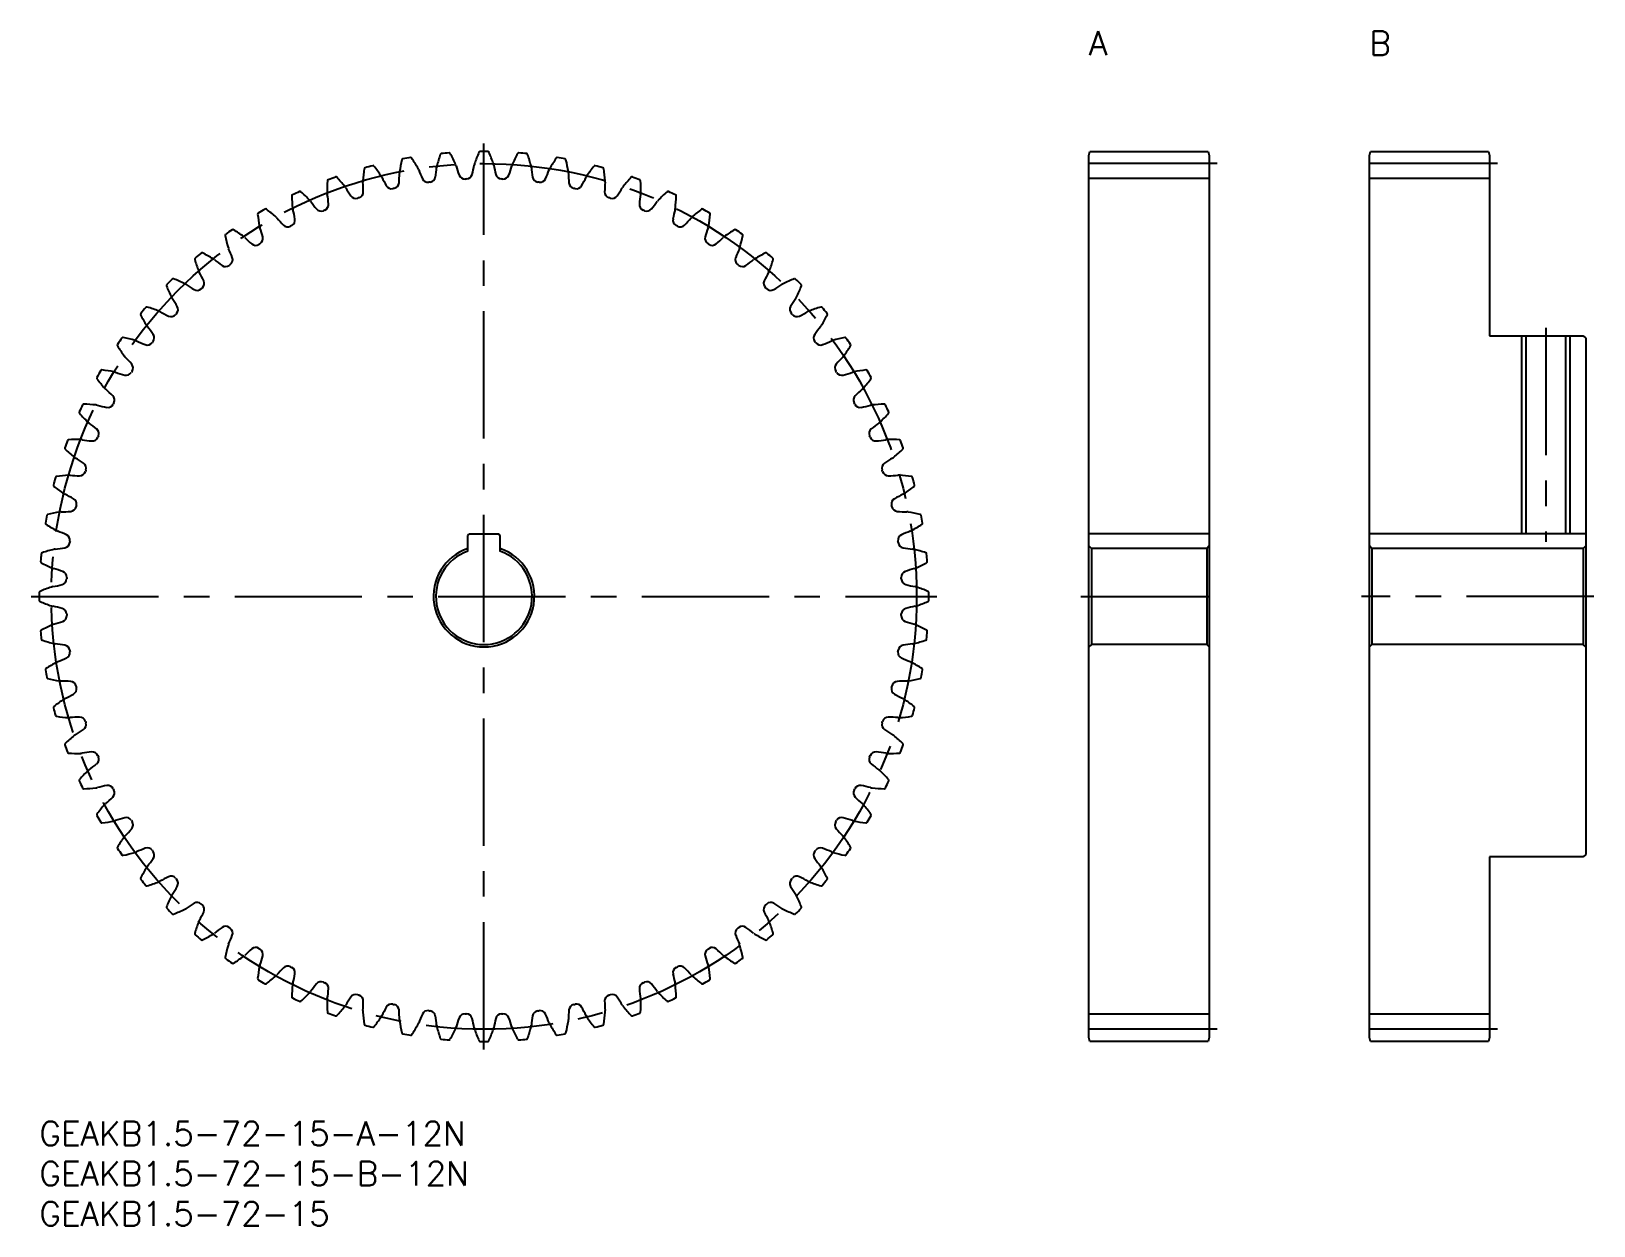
# Model space of a CAD drawing. Extents: x -1 to 194, y -13 to 136.
import ezdxf

# ---------------------------------------------------------------- set-up
doc = ezdxf.new("R2010")
doc.units = 0
doc.header["$LTSCALE"] = 0.5
doc.linetypes.add('CENTER', pattern=[50.8, 31.75, -6.35, 6.35, -6.35])
for name, color, linetype in [('MSM_CENTER', 1, 'CENTER'), ('MSM_CONTINUOUS', 7, 'CONTINUOUS'), ('MSM_NARROW', 5, 'CONTINUOUS'), ('MSM_PART_NUMBER', 7, 'CONTINUOUS')]:
    doc.layers.add(name, color=color, linetype=linetype)
doc.styles.get("Standard").update_dxf_attribs({"font": 'txt.shx', "height": 2, "bigfont": 'bigfont.shx'})

# ---------------------------------------------------------------- blocks, each defined once
blk = doc.blocks.new('*U3')
at = {"layer": 'MSM_PART_NUMBER'}
blk.add_text('GEAKB1.5-72-15-A-12N', height=3, dxfattribs=at).set_placement((0, -3))
blk = doc.blocks.new('*U4')
at = {"layer": 'MSM_PART_NUMBER'}
blk.add_text('GEAKB1.5-72-15-B-12N', height=3, dxfattribs=at).set_placement((0, -8))
blk = doc.blocks.new('*U5')
at = {"layer": 'MSM_PART_NUMBER'}
blk.add_text('GEAKB1.5-72-15', height=3, dxfattribs=at).set_placement((0, -13))
blk = doc.blocks.new('*U6')
at = {"layer": 'MSM_PART_NUMBER'}
blk.add_text('A', height=3, dxfattribs=at).set_placement((131, 133))
blk = doc.blocks.new('*U7')
at = {"layer": 'MSM_PART_NUMBER'}
blk.add_text('B', height=3, dxfattribs=at).set_placement((166, 133))

msp = doc.modelspace()

# ---------------------------------------------------------------- linework, layer by layer
at = {"layer": 'MSM_CENTER'}
for p, q in [((55.5, 9), (55.5, 122)), ((147, 119.5), (130, 119.5)), ((182, 119.5), (165, 119.5)), ((188, 99), (188, 72.3)), ((-1, 65.5), (112, 65.5)), ((130, 65.5), (147, 65.5)), ((194, 65.5), (165, 65.5)), ((147, 11.5), (130, 11.5)), ((182, 11.5), (165, 11.5))]:
    msp.add_line(p, q, dxfattribs=at)
msp.add_circle((55.5, 65.5), 54, dxfattribs=at)
at = {"layer": 'MSM_CONTINUOUS'}
for p, q in [((131, 120.5), (131.13, 121)), ((131.13, 121), (145.87, 121)), ((145.87, 121), (146, 120.5)), ((166, 120.5), (166.13, 121)), ((166.13, 121), (180.87, 121)), ((180.87, 121), (181, 120.5)), ((131, 10.5), (131, 120.5)), ((146, 120.5), (146, 10.5)), ((166, 10.5), (166, 120.5)), ((181, 120.5), (181, 98)), ((146, 117.62), (131, 117.62)), ((181, 117.62), (166, 117.62)), ((181, 98), (192.7, 98)), ((185.54, 98), (185.54, 73.3)), ((190.46, 98), (190.46, 73.3)), ((192.7, 98), (193, 97.7)), ((193, 97.7), (193, 33.3)), ((53.5, 71.16), (53.5, 73.1)), ((53.7, 73.3), (57.3, 73.3)), ((57.5, 73.1), (57.5, 71.16)), ((146, 73.3), (131, 73.3)), ((193, 73.3), (166, 73.3)), ((131.3, 71.5), (131, 71.8)), ((145.7, 71.5), (131.3, 71.5)), ((131.3, 71.5), (131.3, 59.5)), ((146, 71.8), (145.7, 71.5)), ((145.7, 71.5), (145.7, 59.5)), ((166.3, 71.5), (166, 71.8)), ((192.7, 71.5), (166.3, 71.5)), ((166.3, 71.5), (166.3, 59.5)), ((193, 71.8), (192.7, 71.5)), ((192.7, 71.5), (192.7, 59.5)), ((131.3, 59.5), (131, 59.2)), ((145.7, 59.5), (131.3, 59.5)), ((146, 59.2), (145.7, 59.5)), ((166.3, 59.5), (166, 59.2)), ((192.7, 59.5), (166.3, 59.5)), ((193, 59.2), (192.7, 59.5)), ((193, 33.3), (192.7, 33)), ((181, 33), (181, 10.5)), ((192.7, 33), (181, 33)), ((146, 13.38), (131, 13.38)), ((181, 13.38), (166, 13.38)), ((131.13, 10), (131, 10.5)), ((145.87, 10), (131.13, 10)), ((146, 10.5), (145.87, 10)), ((166.13, 10), (166, 10.5)), ((180.87, 10), (166.13, 10)), ((181, 10.5), (180.87, 10))]:
    msp.add_line(p, q, dxfattribs=at)
for centre, radius, start, end in [((71.37, 113.7), 18, 156.3987, 161.25), ((55.01, 120.85), 0.15, 90.5074, 156.3987), ((55.5, 65.5), 55.5, 89.4926, 90.5074), ((55.99, 120.85), 0.15, 23.6013, 89.4926), ((39.63, 113.7), 18, 18.75, 23.6013), ((40.7, 118.84), 0.15, 105.5074, 171.3987), ((55.5, 65.5), 55.5, 104.4926, 105.5074), ((41.65, 119.09), 0.15, 38.6013, 104.4926), ((27.7, 107.95), 18, 33.75, 38.6013), ((62.76, 115.72), 18, 166.3987, 171.25), ((45.41, 119.92), 0.15, 100.5074, 166.3987), ((55.5, 65.5), 55.5, 99.4926, 100.5074), ((46.37, 120.09), 0.15, 33.6013, 99.4926), ((31.5, 110.21), 18, 28.75, 33.6013), ((33.66, 120.51), 16, 350.2905, 354.597), ((50.83, 118.88), 1.24, 166.25, 174.597), ((67.11, 114.9), 18, 161.3987, 166.25), ((50.19, 120.59), 0.15, 95.5074, 161.3987), ((55.5, 65.5), 55.5, 94.4926, 95.5074), ((51.16, 120.68), 0.15, 28.6013, 94.4926), ((35.49, 112.13), 18, 23.75, 28.6013), ((50.83, 118.88), 1.24, 15.403, 23.75), ((67.45, 123.46), 16, 195.403, 199.7095), ((38.54, 122.2), 16, 345.2905, 349.597), ((55.5, 119.09), 1.24, 161.25, 169.597), ((55.5, 119.09), 1.24, 10.403, 18.75), ((72.46, 122.2), 16, 190.403, 194.7095), ((43.55, 123.46), 16, 340.2905, 344.597), ((60.17, 118.88), 1.24, 156.25, 164.597), ((75.51, 112.13), 18, 151.3987, 156.25), ((59.84, 120.68), 0.15, 85.5074, 151.3987), ((55.5, 65.5), 55.5, 84.4926, 85.5074), ((60.81, 120.59), 0.15, 18.6013, 84.4926), ((43.89, 114.9), 18, 13.75, 18.6013), ((60.17, 118.88), 1.24, 5.403, 13.75), ((77.34, 120.51), 16, 185.403, 189.7095), ((79.5, 110.21), 18, 146.3987, 151.25), ((64.63, 120.09), 0.15, 80.5074, 146.3987), ((55.5, 65.5), 55.5, 79.4926, 80.5074), ((65.59, 119.92), 0.15, 13.6013, 79.4926), ((48.24, 115.72), 18, 8.75, 13.6013), ((83.3, 107.95), 18, 141.3987, 146.25), ((69.35, 119.09), 0.15, 75.5074, 141.3987), ((55.5, 65.5), 55.5, 74.4926, 75.5074), ((70.3, 118.84), 0.15, 8.6011, 74.4926), ((53.92, 116.22), 18, 176.3987, 181.25), ((36.11, 117.34), 0.15, 110.5074, 176.3987), ((55.5, 65.5), 55.5, 109.4926, 110.5074), ((37.03, 117.68), 0.15, 43.6013, 109.4926), ((24.1, 105.37), 18, 38.75, 43.6013), ((58.35, 116.17), 18, 171.3987, 176.25), ((41.63, 117.26), 1.24, 176.25, 184.597), ((24.44, 115.88), 16, 0.2905, 4.597), ((41.63, 117.26), 1.24, 25.403, 33.75), ((57.21, 124.66), 16, 205.403, 209.7095), ((44.15, 117.14), 0.75, 282.3959, 355.2905), ((28.95, 118.39), 16, 355.2905, 359.597), ((46.19, 118.27), 1.24, 171.25, 179.597), ((46.19, 118.27), 1.24, 20.403, 28.75), ((62.36, 124.28), 16, 200.403, 204.7095), ((48.5, 117.91), 0.75, 204.7095, 277.6041), ((55.5, 65.5), 52.12, 97.3959, 97.6041), ((48.69, 117.94), 0.75, 277.3959, 350.2905), ((53.1, 118.32), 0.75, 199.7095, 272.6041), ((55.5, 65.5), 52.12, 92.3959, 92.6041), ((53.29, 118.33), 0.75, 272.3959, 345.2905), ((57.71, 118.33), 0.75, 194.7095, 267.6041), ((55.5, 65.5), 52.12, 87.3959, 87.6041), ((57.9, 118.32), 0.75, 267.3959, 340.2905), ((62.31, 117.94), 0.75, 189.7095, 262.6042), ((55.5, 65.5), 52.12, 82.3959, 82.6041), ((62.5, 117.91), 0.75, 262.3959, 335.2905), ((48.64, 124.28), 16, 335.2905, 339.597), ((64.81, 118.27), 1.24, 151.25, 159.597), ((64.81, 118.27), 1.24, 0.403, 8.75), ((82.05, 118.39), 16, 180.403, 184.7095), ((66.85, 117.14), 0.75, 184.7095, 257.6042), ((53.79, 124.66), 16, 330.2905, 334.597), ((69.37, 117.26), 1.24, 146.25, 154.597), ((52.65, 116.17), 18, 3.75, 8.6013), ((86.56, 115.88), 16, 175.403, 179.7095), ((69.37, 117.26), 1.24, 355.403, 3.75), ((86.9, 105.37), 18, 136.3987, 141.25), ((73.97, 117.68), 0.15, 70.5074, 136.3987), ((55.5, 65.5), 55.5, 69.4926, 70.5074), ((74.89, 117.34), 0.15, 3.6011, 69.4926), ((57.08, 116.22), 18, 358.75, 3.6013), ((31.66, 115.46), 0.15, 115.5074, 181.3987), ((49.51, 115.89), 18, 181.3987, 186.25), ((55.5, 65.5), 55.5, 114.4926, 115.5074), ((32.55, 115.87), 0.15, 48.6011, 114.4926), ((20.75, 102.48), 18, 43.75, 48.6013), ((37.17, 115.86), 1.24, 181.25, 189.597), ((20.17, 112.98), 16, 5.2905, 9.597), ((37.17, 115.86), 1.24, 30.403, 38.75), ((52.04, 124.58), 16, 210.403, 214.7095), ((39.51, 115.9), 0.75, 214.7095, 287.6041), ((55.5, 65.5), 52.12, 107.3959, 107.6041), ((39.69, 115.96), 0.75, 287.3959, 0.2905), ((43.96, 117.1), 0.75, 209.7095, 282.6041), ((55.5, 65.5), 52.12, 102.3959, 102.6041), ((55.5, 65.5), 52.12, 77.3959, 77.6041), ((67.04, 117.1), 0.75, 257.3959, 330.2905), ((71.31, 115.96), 0.75, 179.7095, 252.6042), ((55.5, 65.5), 52.12, 72.3959, 72.6041), ((71.49, 115.9), 0.75, 252.3959, 325.2905), ((58.96, 124.58), 16, 325.2905, 329.597), ((73.83, 115.86), 1.24, 141.25, 149.597), ((90.83, 112.98), 16, 170.403, 174.7095), ((73.83, 115.86), 1.24, 350.403, 358.75), ((90.25, 102.48), 18, 131.3987, 136.25), ((78.45, 115.87), 0.15, 65.5074, 131.3987), ((55.5, 65.5), 55.5, 64.4926, 65.5074), ((61.49, 115.89), 18, 353.75, 358.6013), ((79.34, 115.46), 0.15, 358.6011, 64.4926), ((27.4, 113.19), 0.15, 120.5074, 186.3987), ((45.14, 115.18), 18, 186.3987, 191.25), ((55.5, 65.5), 55.5, 119.4926, 120.5074), ((28.25, 113.68), 0.15, 53.6013, 119.4926), ((17.66, 99.31), 18, 48.75, 53.6013), ((32.85, 114.07), 1.24, 186.25, 194.597), ((16.17, 109.72), 16, 10.2905, 14.597), ((32.85, 114.07), 1.24, 35.403, 43.75), ((46.91, 124.06), 16, 215.403, 219.7095), ((35.18, 114.31), 0.75, 219.7095, 292.6041), ((55.5, 65.5), 52.12, 112.3959, 112.6041), ((35.35, 114.39), 0.75, 292.3959, 5.2905), ((75.65, 114.39), 0.75, 174.7095, 247.6042), ((55.5, 65.5), 52.12, 67.3959, 67.6041), ((75.82, 114.31), 0.75, 247.3959, 320.2905), ((64.09, 124.06), 16, 320.2905, 324.597), ((78.15, 114.07), 1.24, 136.25, 144.597), ((94.83, 109.72), 16, 165.403, 169.7095), ((78.15, 114.07), 1.24, 345.403, 353.75), ((93.34, 99.31), 18, 126.3987, 131.25), ((82.75, 113.68), 0.15, 60.5074, 126.3987), ((55.5, 65.5), 55.5, 59.4926, 60.5074), ((65.86, 115.18), 18, 348.75, 353.6013), ((83.6, 113.19), 0.15, 353.6011, 59.4926), ((55.5, 65.5), 55.5, 124.4926, 125.5074), ((24.16, 111.12), 0.15, 58.6013, 124.4926), ((14.86, 95.88), 18, 53.75, 58.6013), ((28.71, 111.91), 1.24, 191.25, 199.597), ((12.46, 106.12), 16, 15.2905, 19.597), ((28.71, 111.91), 1.24, 40.403, 48.75), ((41.84, 123.08), 16, 220.403, 224.7095), ((31, 112.36), 0.75, 224.7095, 297.6041), ((55.5, 65.5), 52.12, 117.3959, 117.6041), ((31.17, 112.44), 0.75, 297.3959, 10.2905), ((79.83, 112.44), 0.75, 169.7095, 242.6042), ((55.5, 65.5), 52.12, 62.3959, 62.6041), ((80, 112.36), 0.75, 242.3959, 315.2905), ((69.16, 123.08), 16, 315.2905, 319.597), ((82.29, 111.91), 1.24, 131.25, 139.597), ((98.54, 106.12), 16, 160.403, 164.7095), ((82.29, 111.91), 1.24, 340.403, 348.75), ((96.14, 95.88), 18, 121.3987, 126.25), ((86.84, 111.12), 0.15, 55.5074, 121.3987), ((55.5, 65.5), 55.5, 54.4926, 55.5074), ((23.35, 110.56), 0.15, 125.5074, 191.3987), ((40.85, 114.08), 18, 191.3987, 196.25), ((24.76, 109.4), 1.24, 45.403, 53.75), ((36.87, 121.67), 16, 225.403, 229.7095), ((27.01, 110.04), 0.75, 229.7095, 302.6041), ((55.5, 65.5), 52.12, 122.3959, 122.6041), ((27.17, 110.15), 0.75, 302.3959, 15.2905), ((83.83, 110.15), 0.75, 164.7095, 237.6042), ((55.5, 65.5), 52.12, 57.3959, 57.6041), ((83.99, 110.04), 0.75, 237.3959, 310.2905), ((74.13, 121.67), 16, 310.2905, 314.597), ((86.24, 109.4), 1.24, 126.25, 134.597), ((70.15, 114.08), 18, 343.75, 348.6013), ((87.65, 110.56), 0.15, 348.6011, 54.4926), ((19.55, 107.58), 0.15, 130.5074, 196.3987), ((36.67, 112.62), 18, 196.3987, 201.25), ((55.5, 65.5), 55.5, 129.4926, 130.5074), ((20.3, 108.21), 0.15, 63.6014, 129.4926), ((12.36, 92.23), 18, 58.75, 63.6013), ((21.05, 106.55), 1.24, 50.403, 58.75), ((32.05, 119.84), 16, 230.403, 234.7095), ((24.76, 109.4), 1.24, 196.25, 204.597), ((9.08, 102.22), 16, 20.2905, 24.597), ((23.39, 107.51), 0.75, 307.3959, 20.2905), ((87.61, 107.51), 0.75, 159.7095, 232.6042), ((101.92, 102.22), 16, 155.403, 159.7095), ((86.24, 109.4), 1.24, 335.403, 343.75), ((78.95, 119.84), 16, 305.2905, 309.597), ((89.95, 106.55), 1.24, 121.25, 129.597), ((98.64, 92.23), 18, 116.3987, 121.25), ((90.7, 108.21), 0.15, 50.5074, 116.3987), ((55.5, 65.5), 55.5, 49.4926, 50.5074), ((74.33, 112.62), 18, 338.75, 343.6013), ((91.45, 107.58), 0.15, 343.6011, 49.4926), ((21.05, 106.55), 1.24, 201.25, 209.597), ((6.06, 98.03), 16, 25.2905, 29.597), ((23.24, 107.39), 0.75, 234.7095, 307.6041), ((55.5, 65.5), 52.12, 127.3959, 127.6041), ((55.5, 65.5), 52.12, 52.3959, 52.6041), ((87.76, 107.39), 0.75, 232.3959, 305.2905), ((104.94, 98.03), 16, 150.403, 154.7095), ((89.95, 106.55), 1.24, 330.403, 338.75), ((16.02, 104.29), 0.15, 135.5074, 201.3987), ((32.64, 110.8), 18, 201.3987, 206.25), ((55.5, 65.5), 55.5, 134.4926, 135.5074), ((16.71, 104.98), 0.15, 68.6011, 134.4926), ((10.2, 88.36), 18, 63.75, 68.6013), ((17.61, 103.39), 1.24, 55.403, 63.75), ((27.4, 117.59), 16, 235.403, 239.7095), ((19.71, 104.42), 0.75, 239.7095, 312.6041), ((55.5, 65.5), 52.12, 132.3959, 132.6041), ((19.85, 104.55), 0.75, 312.3959, 25.2905), ((91.15, 104.55), 0.75, 154.7095, 227.6042), ((55.5, 65.5), 52.12, 47.3959, 47.6041), ((91.29, 104.42), 0.75, 227.3959, 300.2905), ((83.6, 117.59), 16, 300.2905, 304.597), ((93.39, 103.39), 1.24, 116.25, 124.597), ((100.8, 88.36), 18, 111.3987, 116.25), ((94.29, 104.98), 0.15, 45.5074, 111.3987), ((55.5, 65.5), 55.5, 44.4926, 45.5074), ((78.36, 110.8), 18, 333.75, 338.6013), ((94.98, 104.29), 0.15, 338.6011, 44.4926), ((55.5, 65.5), 55.5, 139.4926, 140.5074), ((13.42, 101.45), 0.15, 73.6013, 139.4925), ((8.38, 84.33), 18, 68.75, 73.6013), ((17.61, 103.39), 1.24, 206.25, 214.597), ((3.41, 93.6), 16, 30.2905, 34.597), ((16.58, 101.29), 0.75, 317.3959, 30.2905), ((94.42, 101.29), 0.75, 149.7095, 222.6041), ((107.59, 93.6), 16, 145.403, 149.7095), ((93.39, 103.39), 1.24, 325.403, 333.75), ((102.62, 84.33), 18, 106.3987, 111.25), ((97.58, 101.45), 0.15, 40.5074, 106.3987), ((55.5, 65.5), 55.5, 39.4926, 40.5074), ((12.79, 100.7), 0.15, 140.5074, 206.3987), ((28.77, 108.64), 18, 206.3987, 211.25), ((14.45, 99.95), 1.24, 60.403, 68.75), ((22.97, 114.94), 16, 240.403, 244.7095), ((16.45, 101.15), 0.75, 244.7095, 317.6041), ((55.5, 65.5), 52.12, 137.3959, 137.6041), ((55.5, 65.5), 52.12, 42.3959, 42.6041), ((94.55, 101.15), 0.75, 222.3959, 295.2905), ((88.03, 114.94), 16, 295.2905, 299.597), ((96.55, 99.95), 1.24, 111.25, 119.597), ((82.23, 108.64), 18, 328.75, 333.6013), ((98.21, 100.7), 0.15, 333.6011, 39.4926), ((55.5, 65.5), 55.5, 144.4926, 145.5074), ((10.44, 97.65), 0.15, 78.6011, 144.4925), ((6.92, 80.15), 18, 73.75, 78.6013), ((14.45, 99.95), 1.24, 211.25, 219.597), ((1.16, 88.95), 16, 35.2905, 39.597), ((13.61, 97.76), 0.75, 322.3959, 35.2905), ((97.39, 97.76), 0.75, 144.7095, 217.6041), ((109.84, 88.95), 16, 140.403, 144.7095), ((96.55, 99.95), 1.24, 320.403, 328.75), ((104.08, 80.15), 18, 101.3987, 106.25), ((100.56, 97.65), 0.15, 35.5074, 101.3987), ((55.5, 65.5), 55.5, 34.4926, 35.5074), ((9.88, 96.84), 0.15, 145.5074, 211.3987), ((25.12, 106.14), 18, 211.3987, 216.25), ((11.6, 96.24), 1.24, 65.403, 73.75), ((18.78, 111.92), 16, 245.403, 249.7095), ((13.49, 97.61), 0.75, 249.7095, 322.6041), ((55.5, 65.5), 52.12, 142.3959, 142.6041), ((55.5, 65.5), 52.12, 37.3959, 37.6041), ((97.51, 97.61), 0.75, 217.3959, 290.2905), ((92.22, 111.92), 16, 290.2905, 294.597), ((99.4, 96.24), 1.24, 106.25, 114.597), ((85.88, 106.14), 18, 323.75, 328.6013), ((101.12, 96.84), 0.15, 328.6011, 34.4926), ((55.5, 65.5), 55.5, 149.4926, 150.5074), ((7.81, 93.6), 0.15, 83.6013, 149.4926), ((5.82, 75.86), 18, 78.75, 83.6013), ((11.6, 96.24), 1.24, 216.25, 224.597), ((-0.67, 84.13), 16, 40.2905, 44.597), ((10.96, 93.99), 0.75, 327.3959, 40.2905), ((100.04, 93.99), 0.75, 139.7095, 212.6041), ((111.67, 84.13), 16, 135.403, 139.7095), ((99.4, 96.24), 1.24, 315.403, 323.75), ((105.18, 75.86), 18, 96.3987, 101.25), ((103.19, 93.6), 0.15, 30.5074, 96.3987), ((55.5, 65.5), 55.5, 29.4926, 30.5074), ((7.32, 92.75), 0.15, 150.5074, 216.3987), ((21.69, 103.34), 18, 216.3987, 221.25), ((9.09, 92.29), 1.24, 70.403, 78.75), ((14.88, 108.54), 16, 250.403, 254.7095), ((10.85, 93.83), 0.75, 254.7095, 327.604), ((55.5, 65.5), 52.12, 147.3959, 147.6041), ((55.5, 65.5), 52.12, 32.3959, 32.6041), ((100.15, 93.83), 0.75, 212.3959, 285.2905), ((96.12, 108.54), 16, 285.2905, 289.597), ((101.91, 92.29), 1.24, 101.25, 109.597), ((89.31, 103.34), 18, 318.75, 323.6013), ((103.68, 92.75), 0.15, 323.6011, 29.4926), ((9.09, 92.29), 1.24, 221.25, 229.597), ((-2.08, 79.16), 16, 45.2905, 49.597), ((8.64, 90), 0.75, 332.3959, 45.2905), ((102.36, 90), 0.75, 134.7095, 207.6041), ((113.08, 79.16), 16, 130.403, 134.7095), ((101.91, 92.29), 1.24, 310.403, 318.75), ((5.13, 88.45), 0.15, 155.5074, 221.3987), ((55.5, 65.5), 55.5, 154.4926, 155.5074), ((18.52, 100.25), 18, 221.3987, 226.25), ((5.54, 89.34), 0.15, 88.6013, 154.4926), ((5.11, 71.49), 18, 83.75, 88.6013), ((6.93, 88.15), 1.24, 75.403, 83.75), ((11.28, 104.83), 16, 255.403, 259.7095), ((8.56, 89.83), 0.75, 259.7095, 332.604), ((55.5, 65.5), 52.12, 152.3959, 152.6041), ((55.5, 65.5), 52.12, 27.3959, 27.6041), ((102.44, 89.83), 0.75, 207.3959, 280.2905), ((99.72, 104.83), 16, 280.2905, 284.597), ((104.07, 88.15), 1.24, 96.25, 104.597), ((105.89, 71.49), 18, 91.3987, 96.25), ((92.48, 100.25), 18, 313.75, 318.6013), ((105.46, 89.34), 0.15, 25.5074, 91.3987), ((55.5, 65.5), 55.5, 24.4926, 25.5074), ((105.87, 88.45), 0.15, 318.6011, 24.4926), ((6.93, 88.15), 1.24, 226.25, 234.597), ((-3.06, 74.09), 16, 50.2905, 54.597), ((6.69, 85.82), 0.75, 337.3959, 50.2905), ((104.31, 85.82), 0.75, 129.7095, 202.6041), ((114.06, 74.09), 16, 125.403, 129.7095), ((104.07, 88.15), 1.24, 305.403, 313.75), ((3.32, 83.97), 0.15, 160.5074, 226.3987), ((55.5, 65.5), 55.5, 159.4926, 160.5074), ((15.63, 96.9), 18, 226.3987, 231.25), ((3.66, 84.89), 0.15, 93.6013, 159.4926), ((4.78, 67.08), 18, 88.75, 93.6013), ((5.14, 83.83), 1.24, 80.403, 88.75), ((8.02, 100.83), 16, 260.403, 264.7095), ((6.61, 85.65), 0.75, 264.7095, 337.604), ((55.5, 65.5), 52.12, 157.3959, 157.6041), ((55.5, 65.5), 52.12, 22.3959, 22.6041), ((104.39, 85.65), 0.75, 202.3959, 275.2905), ((102.98, 100.83), 16, 275.2905, 279.597), ((105.86, 83.83), 1.24, 91.25, 99.597), ((106.22, 67.08), 18, 86.3987, 91.25), ((95.37, 96.9), 18, 308.75, 313.6013), ((107.34, 84.89), 0.15, 20.5074, 86.3987), ((55.5, 65.5), 55.5, 19.4926, 20.5074), ((107.68, 83.97), 0.15, 313.6011, 19.4926), ((5.14, 83.83), 1.24, 231.25, 239.597), ((-3.58, 68.96), 16, 55.2905, 59.597), ((5.1, 81.49), 0.75, 342.3959, 55.2905), ((105.9, 81.49), 0.75, 124.7095, 197.6041), ((114.58, 68.96), 16, 120.403, 124.7095), ((105.86, 83.83), 1.24, 300.403, 308.75), ((55.5, 65.5), 55.5, 164.4926, 165.5074), ((2.16, 80.3), 0.15, 98.6013, 164.4926), ((4.83, 62.65), 18, 93.75, 98.6013), ((3.74, 79.37), 1.24, 85.403, 93.75), ((5.12, 96.56), 16, 265.403, 269.7095), ((5.04, 81.31), 0.75, 269.7095, 342.6041), ((55.5, 65.5), 52.12, 162.3959, 162.6041), ((55.5, 65.5), 52.12, 17.3959, 17.6041), ((105.96, 81.31), 0.75, 197.3959, 270.2905), ((105.88, 96.56), 16, 270.2905, 274.597), ((107.26, 79.37), 1.24, 86.25, 94.597), ((106.17, 62.65), 18, 81.3987, 86.25), ((108.84, 80.3), 0.15, 15.5074, 81.3987), ((55.5, 65.5), 55.5, 14.4926, 15.5074), ((1.91, 79.35), 0.15, 165.5074, 231.3987), ((13.05, 93.3), 18, 231.3987, 236.25), ((3.74, 79.37), 1.24, 236.25, 244.597), ((-3.66, 63.79), 16, 60.2905, 64.597), ((114.66, 63.79), 16, 115.403, 119.7095), ((107.26, 79.37), 1.24, 295.403, 303.75), ((97.95, 93.3), 18, 303.75, 308.6013), ((109.09, 79.35), 0.15, 308.6011, 14.4926), ((2.61, 92.05), 16, 270.403, 274.7095), ((3.86, 76.85), 0.75, 274.7095, 347.6041), ((3.9, 77.04), 0.75, 347.3959, 60.2905), ((55.5, 65.5), 52.12, 167.3959, 167.6041), ((107.1, 77.04), 0.75, 119.7095, 192.6042), ((55.5, 65.5), 52.12, 12.3959, 12.6041), ((107.14, 76.85), 0.75, 192.3959, 265.2905), ((108.39, 92.05), 16, 265.2905, 269.597), ((55.5, 65.5), 55.5, 169.4926, 170.5074), ((0.91, 74.63), 0.15, 170.5074, 236.3987), ((10.79, 89.5), 18, 236.3987, 241.25), ((1.08, 75.59), 0.15, 103.6013, 169.4925), ((5.28, 58.24), 18, 98.75, 103.6013), ((2.73, 74.81), 1.24, 90.403, 98.75), ((108.27, 74.81), 1.24, 81.25, 89.597), ((105.72, 58.24), 18, 76.3987, 81.25), ((100.21, 89.5), 18, 298.75, 303.6013), ((109.92, 75.59), 0.15, 10.5074, 76.3987), ((55.5, 65.5), 55.5, 9.4926, 10.5074), ((110.09, 74.63), 0.15, 303.6013, 9.4926), ((2.73, 74.81), 1.24, 241.25, 249.597), ((-3.28, 58.64), 16, 65.2905, 69.597), ((3.06, 72.31), 0.75, 279.7095, 352.6041), ((3.09, 72.5), 0.75, 352.3959, 65.2905), ((55.5, 65.5), 52.12, 172.3959, 172.6041), ((53.7, 73.1), 0.2, 90, 180), ((57.3, 73.1), 0.2, 0, 90), ((107.91, 72.5), 0.75, 114.7095, 187.6042), ((55.5, 65.5), 52.12, 7.3959, 7.6041), ((107.94, 72.31), 0.75, 187.3959, 260.2905), ((114.28, 58.64), 16, 110.403, 114.7095), ((108.27, 74.81), 1.24, 290.403, 298.75), ((55.5, 65.5), 55.5, 174.4926, 175.5074), ((0.41, 70.81), 0.15, 108.6011, 174.4925), ((6.1, 53.89), 18, 103.75, 108.6013), ((2.12, 70.17), 1.24, 95.403, 103.75), ((0.49, 87.34), 16, 275.403, 279.7095), ((55.5, 65.5), 6.3, 108.5094, 71.4906), ((55.5, 65.5), 6, 109.4712, 70.5288), ((110.51, 87.34), 16, 260.2905, 264.597), ((108.88, 70.17), 1.24, 76.25, 84.597), ((104.9, 53.89), 18, 71.3987, 76.25), ((110.59, 70.81), 0.15, 5.5074, 71.3987), ((55.5, 65.5), 55.5, 4.4926, 5.5074), ((0.32, 69.84), 0.15, 175.5078, 241.3987), ((8.87, 85.51), 18, 241.3987, 246.25), ((2.12, 70.17), 1.24, 246.25, 254.597), ((-2.46, 53.55), 16, 70.2905, 74.597), ((2.68, 67.9), 0.75, 357.3959, 70.2905), ((108.32, 67.9), 0.75, 109.7095, 182.6042), ((113.46, 53.55), 16, 105.403, 109.7095), ((108.88, 70.17), 1.24, 285.403, 293.75), ((102.13, 85.51), 18, 293.75, 298.6013), ((110.68, 69.84), 0.15, 298.6013, 4.4926), ((7.3, 49.63), 18, 108.75, 113.6013), ((1.91, 65.5), 1.24, 100.403, 108.75), ((-1.2, 82.46), 16, 280.403, 284.7095), ((2.67, 67.71), 0.75, 284.7095, 357.6041), ((55.5, 65.5), 52.12, 177.3959, 177.6041), ((55.5, 65.5), 52.12, 2.3959, 2.6041), ((108.33, 67.71), 0.75, 182.3959, 255.2905), ((112.2, 82.46), 16, 255.2905, 259.597), ((109.09, 65.5), 1.24, 71.25, 79.597), ((103.7, 49.63), 18, 66.3987, 71.25), ((0.15, 65.99), 0.15, 113.6011, 179.4925), ((55.5, 65.5), 55.5, 179.4926, 180.5074), ((0.15, 65.01), 0.15, 180.5078, 246.3987), ((7.3, 81.37), 18, 246.3987, 251.25), ((103.7, 81.37), 18, 288.75, 293.6013), ((110.85, 65.99), 0.15, 0.5074, 66.3987), ((110.85, 65.01), 0.15, 293.6011, 359.4926), ((55.5, 65.5), 55.5, 359.4926, 0.5074), ((1.91, 65.5), 1.24, 251.25, 259.597), ((-1.2, 48.54), 16, 75.2905, 79.597), ((2.67, 63.29), 0.75, 2.3959, 75.2905), ((2.68, 63.1), 0.75, 289.7095, 2.6041), ((55.5, 65.5), 52.12, 182.3959, 182.6041), ((55.5, 65.5), 52.12, 357.3959, 357.6041), ((108.32, 63.1), 0.75, 177.3959, 250.2905), ((108.33, 63.29), 0.75, 104.7095, 177.6042), ((112.2, 48.54), 16, 100.403, 104.7095), ((109.09, 65.5), 1.24, 280.403, 288.75), ((0.32, 61.16), 0.15, 118.6013, 184.4925), ((55.5, 65.5), 55.5, 184.4926, 185.5074), ((8.87, 45.49), 18, 113.75, 118.6013), ((2.12, 60.83), 1.24, 105.403, 113.75), ((-2.46, 77.45), 16, 285.403, 289.7095), ((113.46, 77.45), 16, 250.2905, 254.597), ((108.88, 60.83), 1.24, 66.25, 74.597), ((102.13, 45.49), 18, 61.3987, 66.25), ((55.5, 65.5), 55.5, 354.4926, 355.5074), ((110.68, 61.16), 0.15, 355.5074, 61.3987), ((0.41, 60.19), 0.15, 185.5074, 251.3987), ((6.1, 77.11), 18, 251.3987, 256.25), ((2.12, 60.83), 1.24, 256.25, 264.597), ((0.49, 43.66), 16, 80.2905, 84.597), ((3.06, 58.69), 0.75, 7.3959, 80.2905), ((3.09, 58.5), 0.75, 294.7095, 7.6041), ((55.5, 65.5), 52.12, 187.3959, 187.6041), ((107.91, 58.5), 0.75, 172.3959, 245.2905), ((55.5, 65.5), 52.12, 352.3959, 352.6041), ((107.94, 58.69), 0.75, 99.7095, 172.6042), ((110.51, 43.66), 16, 95.403, 99.7095), ((108.88, 60.83), 1.24, 275.403, 283.75), ((104.9, 77.11), 18, 283.75, 288.6013), ((110.59, 60.19), 0.15, 288.6013, 354.4926), ((10.79, 41.5), 18, 118.75, 123.6013), ((2.73, 56.19), 1.24, 110.403, 118.75), ((-3.28, 72.36), 16, 290.403, 294.7095), ((114.28, 72.36), 16, 245.2905, 249.597), ((108.27, 56.19), 1.24, 61.25, 69.597), ((100.21, 41.5), 18, 56.3987, 61.25), ((0.91, 56.37), 0.15, 123.6013, 189.4925), ((55.5, 65.5), 55.5, 189.4926, 190.5074), ((1.08, 55.41), 0.15, 190.5074, 256.3987), ((5.28, 72.76), 18, 256.3987, 261.25), ((2.73, 56.19), 1.24, 261.25, 269.597), ((2.61, 38.95), 16, 85.2905, 89.597), ((3.86, 54.15), 0.75, 12.3959, 85.2905), ((107.14, 54.15), 0.75, 94.7095, 167.6042), ((108.39, 38.95), 16, 90.403, 94.7095), ((108.27, 56.19), 1.24, 270.403, 278.75), ((105.72, 72.76), 18, 278.75, 283.6013), ((109.92, 55.41), 0.15, 283.6013, 349.4926), ((55.5, 65.5), 55.5, 349.4926, 350.5074), ((110.09, 56.37), 0.15, 350.5074, 56.3987), ((13.05, 37.7), 18, 123.75, 128.6013), ((3.74, 51.63), 1.24, 115.403, 123.75), ((-3.66, 67.21), 16, 295.403, 299.7095), ((3.9, 53.96), 0.75, 299.7095, 12.6041), ((55.5, 65.5), 52.12, 192.3959, 192.6041), ((107.1, 53.96), 0.75, 167.3959, 240.2905), ((55.5, 65.5), 52.12, 347.3959, 347.6041), ((114.66, 67.21), 16, 240.2905, 244.597), ((107.26, 51.63), 1.24, 56.25, 64.597), ((97.95, 37.7), 18, 51.3987, 56.25), ((1.91, 51.65), 0.15, 128.6011, 194.4926), ((55.5, 65.5), 55.5, 194.4926, 195.5074), ((55.5, 65.5), 55.5, 344.4926, 345.5074), ((109.09, 51.65), 0.15, 345.5074, 51.3987), ((2.16, 50.7), 0.15, 195.5078, 261.3987), ((4.83, 68.35), 18, 261.3987, 266.25), ((3.74, 51.63), 1.24, 266.25, 274.597), ((5.12, 34.44), 16, 90.2905, 94.597), ((-3.58, 62.04), 16, 300.403, 304.7095), ((5.04, 49.69), 0.75, 17.3959, 90.2905), ((5.1, 49.51), 0.75, 304.7095, 17.6041), ((55.5, 65.5), 52.12, 197.3959, 197.6041), ((105.9, 49.51), 0.75, 162.3959, 235.2905), ((55.5, 65.5), 52.12, 342.3959, 342.6041), ((105.96, 49.69), 0.75, 89.7095, 162.6041), ((114.58, 62.04), 16, 235.2905, 239.597), ((105.88, 34.44), 16, 85.403, 89.7095), ((107.26, 51.63), 1.24, 265.403, 273.75), ((106.17, 68.35), 18, 273.75, 278.6013), ((108.84, 50.7), 0.15, 278.6013, 344.4926), ((3.32, 47.03), 0.15, 133.6013, 199.4926), ((55.5, 65.5), 55.5, 199.4926, 200.5074), ((15.63, 34.1), 18, 128.75, 133.6013), ((5.14, 47.17), 1.24, 120.403, 128.75), ((105.86, 47.17), 1.24, 51.25, 59.597), ((95.37, 34.1), 18, 46.3987, 51.25), ((55.5, 65.5), 55.5, 339.4926, 340.5074), ((107.68, 47.03), 0.15, 340.5074, 46.3987), ((3.66, 46.11), 0.15, 200.5078, 266.3987), ((4.78, 63.92), 18, 266.3987, 271.25), ((5.14, 47.17), 1.24, 271.25, 279.597), ((8.02, 30.17), 16, 95.2905, 99.597), ((6.61, 45.35), 0.75, 22.3959, 95.2905), ((6.69, 45.18), 0.75, 309.7095, 22.6041), ((55.5, 65.5), 52.12, 202.3959, 202.6041), ((104.31, 45.18), 0.75, 157.3959, 230.2905), ((55.5, 65.5), 52.12, 337.3959, 337.6041), ((104.39, 45.35), 0.75, 84.7095, 157.6042), ((102.98, 30.17), 16, 80.403, 84.7095), ((105.86, 47.17), 1.24, 260.403, 268.75), ((106.22, 63.92), 18, 268.75, 273.6013), ((107.34, 46.11), 0.15, 273.6013, 339.4926), ((18.52, 30.75), 18, 133.75, 138.6013), ((6.93, 42.85), 1.24, 125.403, 133.75), ((-3.06, 56.91), 16, 305.403, 309.7095), ((114.06, 56.91), 16, 230.2905, 234.597), ((104.07, 42.85), 1.24, 46.25, 54.597), ((92.48, 30.75), 18, 41.3987, 46.25), ((5.13, 42.55), 0.15, 138.6011, 204.4926), ((55.5, 65.5), 55.5, 204.4926, 205.5074), ((5.54, 41.66), 0.15, 205.5078, 271.3987), ((5.11, 59.51), 18, 271.3987, 276.25), ((6.93, 42.85), 1.24, 276.25, 284.597), ((11.28, 26.17), 16, 100.2905, 104.597), ((8.56, 41.17), 0.75, 27.3959, 100.2905), ((8.64, 41), 0.75, 314.7095, 27.6041), ((55.5, 65.5), 52.12, 207.3959, 207.6041), ((102.36, 41), 0.75, 152.3959, 225.2905), ((55.5, 65.5), 52.12, 332.3959, 332.6041), ((102.44, 41.17), 0.75, 79.7095, 152.6041), ((99.72, 26.17), 16, 75.403, 79.7095), ((104.07, 42.85), 1.24, 255.403, 263.75), ((105.89, 59.51), 18, 263.75, 268.6013), ((105.46, 41.66), 0.15, 268.6013, 334.4926), ((55.5, 65.5), 55.5, 334.4926, 335.5074), ((105.87, 42.55), 0.15, 335.5074, 41.3987), ((21.69, 27.66), 18, 138.75, 143.6013), ((9.09, 38.71), 1.24, 130.403, 138.75), ((-2.08, 51.84), 16, 310.403, 314.7095), ((113.08, 51.84), 16, 225.2905, 229.597), ((101.91, 38.71), 1.24, 41.25, 49.597), ((89.31, 27.66), 18, 36.3987, 41.25), ((7.32, 38.25), 0.15, 143.6013, 209.4926), ((55.5, 65.5), 55.5, 209.4926, 210.5074), ((7.81, 37.4), 0.15, 210.5078, 276.3987), ((5.82, 55.14), 18, 276.3987, 281.25), ((9.09, 38.71), 1.24, 281.25, 289.597), ((14.88, 22.46), 16, 105.2905, 109.597), ((10.85, 37.17), 0.75, 32.3959, 105.2905), ((55.5, 65.5), 52.12, 212.3959, 212.6041), ((10.96, 37.01), 0.75, 319.7095, 32.6041), ((100.04, 37.01), 0.75, 147.3959, 220.2905), ((55.5, 65.5), 52.12, 327.3959, 327.6041), ((100.15, 37.17), 0.75, 74.7095, 147.6042), ((96.12, 22.46), 16, 70.403, 74.7095), ((101.91, 38.71), 1.24, 250.403, 258.75), ((105.18, 55.14), 18, 258.75, 263.6013), ((103.19, 37.4), 0.15, 263.6013, 329.4926), ((55.5, 65.5), 55.5, 329.4926, 330.5074), ((103.68, 38.25), 0.15, 330.5074, 36.3987), ((25.12, 24.86), 18, 143.75, 148.6013), ((11.6, 34.76), 1.24, 135.403, 143.75), ((-0.67, 46.87), 16, 315.403, 319.7095), ((111.67, 46.87), 16, 220.2905, 224.597), ((99.4, 34.76), 1.24, 36.25, 44.597), ((85.88, 24.86), 18, 31.3987, 36.25), ((9.88, 34.16), 0.15, 148.6013, 214.4926), ((55.5, 65.5), 55.5, 214.4926, 215.5074), ((10.44, 33.35), 0.15, 215.5078, 281.3987), ((6.92, 50.85), 18, 281.3987, 286.25), ((11.6, 34.76), 1.24, 286.25, 294.597), ((18.78, 19.08), 16, 110.2905, 114.597), ((13.49, 33.39), 0.75, 37.3959, 110.2905), ((55.5, 65.5), 52.12, 217.3959, 217.6041), ((13.61, 33.24), 0.75, 324.7095, 37.6041), ((97.39, 33.24), 0.75, 142.3959, 215.2905), ((55.5, 65.5), 52.12, 322.3959, 322.6041), ((97.51, 33.39), 0.75, 69.7095, 142.6041), ((92.22, 19.08), 16, 65.403, 69.7095), ((99.4, 34.76), 1.24, 245.403, 253.75), ((104.08, 50.85), 18, 253.75, 258.6013), ((100.56, 33.35), 0.15, 258.6013, 324.4926), ((55.5, 65.5), 55.5, 324.4926, 325.5074), ((101.12, 34.16), 0.15, 325.5074, 31.3987), ((28.77, 22.36), 18, 148.75, 153.6013), ((14.45, 31.05), 1.24, 140.403, 148.75), ((1.16, 42.05), 16, 320.403, 324.7095), ((109.84, 42.05), 16, 215.2905, 219.597), ((96.55, 31.05), 1.24, 31.25, 39.597), ((82.23, 22.36), 18, 26.3987, 31.25), ((12.79, 30.3), 0.15, 153.6011, 219.4926), ((55.5, 65.5), 55.5, 219.4926, 220.5074), ((13.42, 29.55), 0.15, 220.5078, 286.3987), ((8.38, 46.67), 18, 286.3987, 291.25), ((14.45, 31.05), 1.24, 291.25, 299.597), ((22.97, 16.06), 16, 115.2905, 119.597), ((16.45, 29.85), 0.75, 42.3959, 115.2905), ((3.41, 37.4), 16, 325.403, 329.7095), ((55.5, 65.5), 52.12, 222.3959, 222.6041), ((16.58, 29.71), 0.75, 329.7095, 42.6041), ((94.42, 29.71), 0.75, 137.3959, 210.2905), ((107.59, 37.4), 16, 210.2905, 214.597), ((55.5, 65.5), 52.12, 317.3959, 317.6041), ((94.55, 29.85), 0.75, 64.7095, 137.6041), ((88.03, 16.06), 16, 60.403, 64.7095), ((96.55, 31.05), 1.24, 240.403, 248.75), ((102.62, 46.67), 18, 248.75, 253.6013), ((97.58, 29.55), 0.15, 253.6013, 319.4926), ((55.5, 65.5), 55.5, 319.4926, 320.5074), ((98.21, 30.3), 0.15, 320.5074, 26.3987), ((32.64, 20.2), 18, 153.75, 158.6013), ((17.61, 27.61), 1.24, 145.403, 153.75), ((19.71, 26.58), 0.75, 47.3959, 120.2905), ((91.29, 26.58), 0.75, 59.7095, 132.6041), ((93.39, 27.61), 1.24, 26.25, 34.597), ((78.36, 20.2), 18, 21.3987, 26.25), ((16.02, 26.71), 0.15, 158.6011, 224.4926), ((55.5, 65.5), 55.5, 224.4926, 225.5074), ((16.71, 26.02), 0.15, 225.5078, 291.3987), ((10.2, 42.64), 18, 291.3987, 296.25), ((17.61, 27.61), 1.24, 296.25, 304.597), ((27.4, 13.41), 16, 120.2905, 124.597), ((6.06, 32.97), 16, 330.403, 334.7095), ((55.5, 65.5), 52.12, 227.3959, 227.6041), ((19.85, 26.45), 0.75, 334.7095, 47.6041), ((91.15, 26.45), 0.75, 132.3959, 205.2905), ((104.94, 32.97), 16, 205.2905, 209.597), ((55.5, 65.5), 52.12, 312.3959, 312.6041), ((83.6, 13.41), 16, 55.403, 59.7095), ((93.39, 27.61), 1.24, 235.403, 243.75), ((100.8, 42.64), 18, 243.75, 248.6013), ((94.29, 26.02), 0.15, 248.6013, 314.4926), ((55.5, 65.5), 55.5, 314.4926, 315.5074), ((94.98, 26.71), 0.15, 315.5074, 21.3987), ((36.67, 18.38), 18, 158.75, 163.6013), ((19.55, 23.42), 0.15, 163.6011, 229.4925), ((21.05, 24.45), 1.24, 150.403, 158.75), ((21.05, 24.45), 1.24, 301.25, 309.597), ((32.05, 11.16), 16, 125.2905, 129.597), ((23.24, 23.61), 0.75, 52.3959, 125.2905), ((55.5, 65.5), 52.12, 232.3959, 232.6041), ((23.39, 23.49), 0.75, 339.7095, 52.6041), ((87.61, 23.49), 0.75, 127.3959, 200.2905), ((55.5, 65.5), 52.12, 307.3959, 307.6041), ((87.76, 23.61), 0.75, 54.7095, 127.6041), ((78.95, 11.16), 16, 50.403, 54.7095), ((89.95, 24.45), 1.24, 230.403, 238.75), ((89.95, 24.45), 1.24, 21.25, 29.597), ((74.33, 18.38), 18, 16.3987, 21.25), ((91.45, 23.42), 0.15, 310.5074, 16.3987), ((55.5, 65.5), 55.5, 229.4926, 230.5074), ((20.3, 22.79), 0.15, 230.5078, 296.3987), ((12.36, 38.77), 18, 296.3987, 301.25), ((40.85, 16.92), 18, 163.75, 168.6013), ((24.76, 21.6), 1.24, 155.403, 163.75), ((9.08, 28.78), 16, 335.403, 339.7095), ((36.87, 9.33), 16, 130.2905, 134.597), ((27.01, 20.96), 0.75, 57.3959, 130.2905), ((55.5, 65.5), 52.12, 237.3959, 237.6041), ((27.17, 20.85), 0.75, 344.7095, 57.6041), ((83.83, 20.85), 0.75, 122.3959, 195.2905), ((55.5, 65.5), 52.12, 302.3959, 302.6041), ((83.99, 20.96), 0.75, 49.7095, 122.6041), ((74.13, 9.33), 16, 45.403, 49.7095), ((101.92, 28.78), 16, 200.2905, 204.597), ((86.24, 21.6), 1.24, 16.25, 24.597), ((70.15, 16.92), 18, 11.3987, 16.25), ((98.64, 38.77), 18, 238.75, 243.6013), ((90.7, 22.79), 0.15, 243.6013, 309.4926), ((55.5, 65.5), 55.5, 309.4926, 310.5074), ((23.35, 20.44), 0.15, 168.6011, 234.4925), ((55.5, 65.5), 55.5, 234.4926, 235.5074), ((24.16, 19.88), 0.15, 235.5078, 301.3987), ((14.86, 35.12), 18, 301.3987, 306.25), ((24.76, 21.6), 1.24, 306.25, 314.597), ((28.71, 19.09), 1.24, 160.403, 168.75), ((12.46, 24.88), 16, 340.403, 344.7095), ((98.54, 24.88), 16, 195.2905, 199.597), ((82.29, 19.09), 1.24, 11.25, 19.597), ((86.24, 21.6), 1.24, 225.403, 233.75), ((96.14, 35.12), 18, 233.75, 238.6013), ((86.84, 19.88), 0.15, 238.6013, 304.4925), ((55.5, 65.5), 55.5, 304.4926, 305.5074), ((87.65, 20.44), 0.15, 305.5074, 11.3987), ((45.14, 15.82), 18, 168.75, 173.6013), ((27.4, 17.81), 0.15, 173.6011, 239.4925), ((55.5, 65.5), 55.5, 239.4926, 240.5074), ((17.66, 31.69), 18, 306.3987, 311.25), ((28.71, 19.09), 1.24, 311.25, 319.597), ((41.84, 7.92), 16, 135.2905, 139.597), ((31, 18.64), 0.75, 62.3959, 135.2905), ((55.5, 65.5), 52.12, 242.3959, 242.6041), ((31.17, 18.56), 0.75, 349.7095, 62.6041), ((16.17, 21.28), 16, 345.403, 349.7095), ((79.83, 18.56), 0.75, 117.3959, 190.2905), ((94.83, 21.28), 16, 190.2905, 194.597), ((55.5, 65.5), 52.12, 297.3959, 297.6041), ((80, 18.64), 0.75, 44.7095, 117.6041), ((69.16, 7.92), 16, 40.403, 44.7095), ((82.29, 19.09), 1.24, 220.403, 228.75), ((93.34, 31.69), 18, 228.75, 233.6013), ((55.5, 65.5), 55.5, 299.4926, 300.5074), ((65.86, 15.82), 18, 6.3987, 11.25), ((83.6, 17.81), 0.15, 300.5074, 6.3987), ((28.25, 17.32), 0.15, 240.5074, 306.3987), ((49.51, 15.11), 18, 173.75, 178.6013), ((32.85, 16.93), 1.24, 165.403, 173.75), ((20.75, 28.52), 18, 311.3987, 316.25), ((32.85, 16.93), 1.24, 316.25, 324.597), ((46.91, 6.94), 16, 140.2905, 144.597), ((35.18, 16.69), 0.75, 67.3959, 140.2905), ((55.5, 65.5), 52.12, 247.3959, 247.6041), ((35.35, 16.61), 0.75, 354.7095, 67.6041), ((20.17, 18.02), 16, 350.403, 354.7095), ((39.51, 15.1), 0.75, 72.3959, 145.2905), ((55.5, 65.5), 52.12, 252.3959, 252.6041), ((39.69, 15.04), 0.75, 359.7095, 72.6041), ((71.31, 15.04), 0.75, 107.3959, 180.2905), ((55.5, 65.5), 52.12, 287.3959, 287.6041), ((71.49, 15.1), 0.75, 34.7095, 107.6041), ((75.65, 16.61), 0.75, 112.3959, 185.2905), ((90.83, 18.02), 16, 185.2905, 189.597), ((55.5, 65.5), 52.12, 292.3959, 292.6041), ((75.82, 16.69), 0.75, 39.7095, 112.6041), ((64.09, 6.94), 16, 35.403, 39.7095), ((78.15, 16.93), 1.24, 215.403, 223.75), ((90.25, 28.52), 18, 223.75, 228.6013), ((78.15, 16.93), 1.24, 6.25, 14.597), ((61.49, 15.11), 18, 1.3987, 6.25), ((82.75, 17.32), 0.15, 233.6013, 299.4925), ((31.66, 15.54), 0.15, 178.6013, 244.4925), ((55.5, 65.5), 55.5, 244.4926, 245.5074), ((32.55, 15.13), 0.15, 245.5078, 311.3987), ((53.92, 14.78), 18, 178.75, 183.6013), ((37.17, 15.14), 1.24, 170.403, 178.75), ((24.1, 25.63), 18, 316.3987, 321.25), ((37.17, 15.14), 1.24, 321.25, 329.597), ((52.04, 6.42), 16, 145.2905, 149.597), ((24.44, 15.12), 16, 355.403, 359.7095), ((41.63, 13.74), 1.24, 175.403, 183.75), ((58.35, 14.83), 18, 183.75, 188.6013), ((57.21, 6.34), 16, 150.2905, 154.597), ((43.96, 13.9), 0.75, 77.3959, 150.2905), ((55.5, 65.5), 52.12, 257.3959, 257.6041), ((44.15, 13.86), 0.75, 4.7095, 77.6041), ((28.95, 12.61), 16, 0.403, 4.7095), ((48.5, 13.09), 0.75, 82.3959, 155.2905), ((55.5, 65.5), 52.12, 262.3959, 262.6041), ((48.69, 13.06), 0.75, 9.7095, 82.6041), ((62.31, 13.06), 0.75, 97.3959, 170.2905), ((55.5, 65.5), 52.12, 277.3959, 277.6041), ((62.5, 13.09), 0.75, 24.7095, 97.6041), ((82.05, 12.61), 16, 175.2905, 179.597), ((66.85, 13.86), 0.75, 102.3959, 175.2905), ((55.5, 65.5), 52.12, 282.3959, 282.6041), ((67.04, 13.9), 0.75, 29.7095, 102.6041), ((53.79, 6.34), 16, 25.403, 29.7095), ((52.65, 14.83), 18, 351.3987, 356.25), ((86.56, 15.12), 16, 180.2905, 184.597), ((69.37, 13.74), 1.24, 356.25, 4.597), ((58.96, 6.42), 16, 30.403, 34.7095), ((73.83, 15.14), 1.24, 210.403, 218.75), ((86.9, 25.63), 18, 218.75, 223.6013), ((57.08, 14.78), 18, 356.3987, 1.25), ((73.83, 15.14), 1.24, 1.25, 9.597), ((78.45, 15.13), 0.15, 228.6013, 294.4926), ((55.5, 65.5), 55.5, 294.4926, 295.5074), ((79.34, 15.54), 0.15, 295.5074, 1.3987), ((36.11, 13.66), 0.15, 183.6013, 249.4925), ((55.5, 65.5), 55.5, 249.4926, 250.5074), ((37.03, 13.32), 0.15, 250.5078, 316.3987), ((40.7, 12.16), 0.15, 188.6011, 254.4925), ((55.5, 65.5), 55.5, 254.4926, 255.5074), ((41.65, 11.91), 0.15, 255.5074, 321.3987), ((27.7, 23.05), 18, 321.3987, 326.25), ((41.63, 13.74), 1.24, 326.25, 334.597), ((46.19, 12.73), 1.24, 180.403, 188.75), ((62.76, 15.28), 18, 188.75, 193.6013), ((31.5, 20.79), 18, 326.3987, 331.25), ((46.19, 12.73), 1.24, 331.25, 339.597), ((62.36, 6.72), 16, 155.2905, 159.597), ((33.66, 10.49), 16, 5.403, 9.7095), ((50.83, 12.12), 1.24, 185.403, 193.75), ((67.11, 16.1), 18, 193.75, 198.6013), ((50.83, 12.12), 1.24, 336.25, 344.597), ((67.45, 7.54), 16, 160.2905, 164.597), ((53.1, 12.68), 0.75, 87.3959, 160.2905), ((55.5, 65.5), 52.12, 267.3959, 267.6041), ((53.29, 12.67), 0.75, 14.7095, 87.6041), ((38.54, 8.8), 16, 10.403, 14.7095), ((72.46, 8.8), 16, 165.2905, 169.597), ((57.71, 12.67), 0.75, 92.3959, 165.2905), ((55.5, 65.5), 52.12, 272.3959, 272.6041), ((57.9, 12.68), 0.75, 19.7095, 92.6041), ((43.55, 7.54), 16, 15.403, 19.7095), ((60.17, 12.12), 1.24, 195.403, 203.75), ((43.89, 16.1), 18, 341.3987, 346.25), ((60.17, 12.12), 1.24, 346.25, 354.597), ((77.34, 10.49), 16, 170.2905, 174.597), ((48.64, 6.72), 16, 20.403, 24.7095), ((64.81, 12.73), 1.24, 200.403, 208.75), ((79.5, 20.79), 18, 208.75, 213.6013), ((48.24, 15.28), 18, 346.3987, 351.25), ((64.81, 12.73), 1.24, 351.25, 359.597), ((69.37, 13.74), 1.24, 205.403, 213.75), ((83.3, 23.05), 18, 213.75, 218.6013), ((69.35, 11.91), 0.15, 218.6013, 284.4925), ((55.5, 65.5), 55.5, 284.4926, 285.5074), ((70.3, 12.16), 0.15, 285.5074, 351.3987), ((73.97, 13.32), 0.15, 223.6011, 289.4925), ((55.5, 65.5), 55.5, 289.4926, 290.5074), ((74.89, 13.66), 0.15, 290.5074, 356.3987), ((45.41, 11.08), 0.15, 193.6011, 259.4925), ((55.5, 65.5), 55.5, 259.4926, 260.5074), ((46.37, 10.91), 0.15, 260.5078, 326.3987), ((50.19, 10.41), 0.15, 198.6013, 264.4925), ((55.5, 65.5), 55.5, 264.4926, 265.5074), ((51.16, 10.32), 0.15, 265.5078, 331.3987), ((35.49, 18.87), 18, 331.3987, 336.25), ((55.5, 11.91), 1.24, 190.403, 198.75), ((71.37, 17.3), 18, 198.75, 203.6013), ((55.01, 10.15), 0.15, 203.6011, 269.4925), ((55.5, 65.5), 55.5, 269.4926, 270.5074), ((55.99, 10.15), 0.15, 270.5074, 336.3987), ((39.63, 17.3), 18, 336.3987, 341.25), ((55.5, 11.91), 1.24, 341.25, 349.597), ((75.51, 18.87), 18, 203.75, 208.6013), ((59.84, 10.32), 0.15, 208.6013, 274.4925), ((55.5, 65.5), 55.5, 274.4926, 275.5074), ((60.81, 10.41), 0.15, 275.5074, 341.3987), ((64.63, 10.91), 0.15, 213.6011, 279.4925), ((55.5, 65.5), 55.5, 279.4926, 280.5074), ((65.59, 11.08), 0.15, 280.5074, 346.3987)]:
    msp.add_arc(centre, radius, start, end, dxfattribs=at)
at = {"layer": 'MSM_NARROW'}
for p, q in [((185, 98), (185, 73.3)), ((191, 98), (191, 73.3))]:
    msp.add_line(p, q, dxfattribs=at)

# ---------------------------------------------------------------- block references
at = {"layer": 'MSM_CONTINUOUS'}
for name in ['*U6', '*U7', '*U3', '*U4', '*U5']:
    msp.add_blockref(name, (0, 0), dxfattribs=at)

doc.saveas('drawing.dxf')
